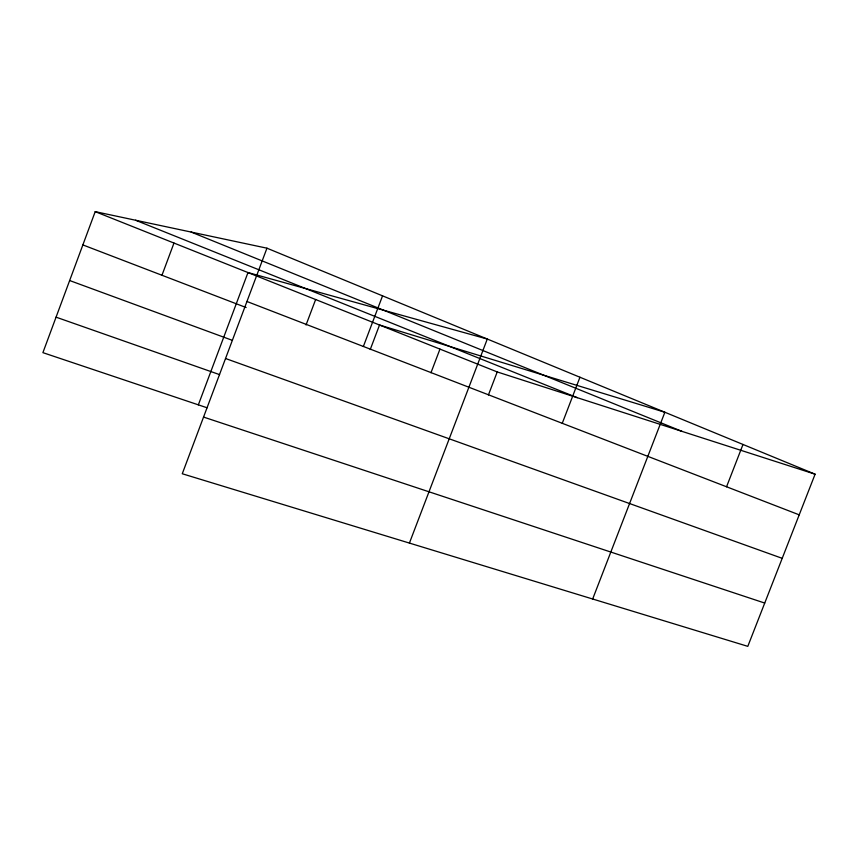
<?xml version="1.0" encoding="UTF-8"?>
<svg xmlns="http://www.w3.org/2000/svg" width="858" height="858" viewBox="0 0 858 858"><rect width="100%" height="100%" fill="white"/><g stroke="black" fill="none" stroke-linecap="round" stroke-linejoin="round"><path stroke-width="1.29" d="M266.956 248.187L182.271 473.755L747.801 646.353L815.1 474.195L266.956 248.187L95.206 211.647L42.9 352.649L207.11 407.786M161.969 275.257L173.981 243.05M198.348 404.847L247.983 272.554L487.29 339.039L409.416 543.082M306.038 324.978L315.637 299.528M363.374 346.471L382.55 295.849M370.238 349.538L379.526 325.01L664.875 412.258L592.663 599.013M430.963 372.747L439.961 349.099M488.427 394.937L497.222 371.932L815.1 474.195M562.258 423.305L579.954 377.241M726.554 486.776L742.996 444.465M203.55 417.074L764.725 603.056M56.06 317.16L219.562 374.614M225.536 358.505L782.206 558.333M69.648 280.534L232.421 340.369M82.861 244.916L246.149 307.55M246.943 301.49L799.216 514.843M95.206 211.647L497.222 371.932M135.543 220.227L577.273 397.683M191.141 232.057L681.96 431.359"/></g></svg>
